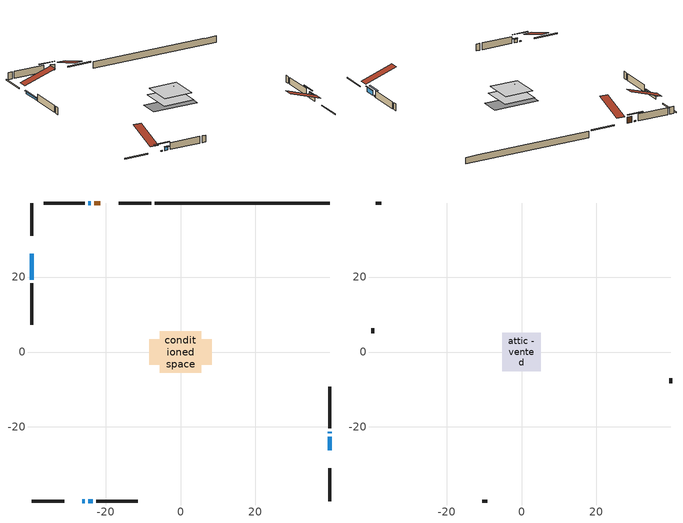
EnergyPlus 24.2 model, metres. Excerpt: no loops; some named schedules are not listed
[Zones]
conditioned space
 floor adiabatic (AdiabaticFloorConstruction): -5.58,-5.58 -5.58,5.58 5.58,5.58 5.58,-5.58 z0.77
 floor foundation (Slab1 construction): -8.29,-3.37 -8.29,3.37 8.29,3.37 8.29,-3.37 z-1.55
 wall outside (RimJoist1 construction): -7.78,39.78 -16.52,39.78 / -39.78,-39.78 -31.04,-39.78 / -39.78,39.78 -39.78,31.04 / 39.78,-39.78 39.78,-31.04 z0.77:1.07
 wall outside (AdiabaticWallConstruction 1): -21.39,39.78 -23.02,39.78 z0.77:2.8
 wall outside (AdiabaticWallConstruction): 39.78,-26.17 39.78,-22.56 z0.77:2.53; 39.78,-21.64 39.78,-21.31 / -23.95,39.78 -24.59,39.78 / -26.17,-39.78 -25.53,-39.78 z0.77:1.09; -24.6,-39.78 -23.4,-39.78 z0.77:1.94; -39.78,26.17 -39.78,19.3 z0.77:1.61
 wall outside (Wall1 construction): -25.52,39.78 -36.57,39.78 / -22.47,-39.78 -11.41,-39.78 / -39.78,18.37 -39.78,7.32 / 39.78,-20.38 39.78,-9.33 z0.77:3.21
 wall foundation (FoundationWall1 construction): -6.85,39.78,-1.55 -6.85,39.78,0.77 35.12,39.78,0.77 35.12,39.78,0.66 39.78,39.78,0.66 39.78,39.78,-1.55
 window (WindowConstruction): 39.78,-26.17 39.78,-22.56 z0.77:2.53
 window (WindowConstruction 3): 39.78,-21.63 39.78,-21.31 z0.77:1.08
 window (WindowConstruction 4): -23.95,39.78 -24.59,39.78 z0.77:1.08
 window (WindowConstruction 5): -26.17,-39.78 -25.53,-39.78 z0.77:1.08
 window (WindowConstruction 1): -24.6,-39.78 -23.4,-39.78 z0.77:1.94
 window (WindowConstruction 2): -39.78,26.17 -39.78,19.3 z0.77:1.61
 door (Door): -21.39,39.78 -23.02,39.78 z0.77:2.8
 ceiling adiabatic (AdiabaticFloorConstruction): 5.58,-5.58 5.58,5.58 -5.58,5.58 -5.58,-5.58 z0.77
attic - vented
 floor to conditioned space (Floor1 construction Reversed): -5.18,-5.18 -5.18,5.18 5.18,5.18 5.18,-5.18 z3.21
 floor to conditioned space (Floor2 construction Reversed): -2.76,-2.76 -2.76,2.76 2.76,2.76 2.76,-2.76 z3.21
 wall outside (Wall3 construction): -37.5,39.78 -38.85,39.78 / -10.49,-39.78 -9.14,-39.78 / -39.78,6.39 -39.78,5.04 / 39.78,-8.4 39.78,-7.05 z0.77:3.21
 roof outside (Roof1 construction): -20.46,39.78,3.21 -20.46,28.36,7.02 -17.45,28.36,7.02 -17.45,39.78,3.21; -27.1,-39.78,3.21 -27.1,-28.36,7.02 -30.11,-28.36,7.02 -30.11,-39.78,3.21; -39.78,27.1,3.21 -28.36,27.1,7.02 -28.36,30.11,7.02 -39.78,30.11,3.21; 39.78,-27.1,3.21 28.36,-27.1,7.02 28.36,-30.11,7.02 39.78,-30.11,3.21
shading: 39.78,-22.36 39.78,-26.37 40.19,-26.37 40.19,-22.36 z2.73; 39.78,-18.67 39.78,-24.27 40.19,-24.27 40.19,-18.67 z3.72; -27.23,39.78 -21.31,39.78 -21.31,40.19 -27.23,40.19 z3.72; -22.89,-39.78 -28.81,-39.78 -28.81,-40.19 -22.89,-40.19 z3.72; -23.2,-39.78 -24.8,-39.78 -24.8,-40.19 -23.2,-40.19 z2.14; -39.78,19.1 -39.78,26.37 -40.19,26.37 -40.19,19.1 z1.81
[Building]
Building 1: Terrain=Suburbs
[Site:Location]
Winnipeg Intl AP_MB: Latitude {deg}=49.91; Longitude {deg}=-97.24; Time Zone {hr}=-6; Elevation {m}=239; Keep Site Location Information=Yes
[Site:GroundTemperature:Shallow]
-2.46526, -5.11642, -5.32873, -4.07063, 0.979979, 6.00706, 10.3653, 13.1261, 13.3606, 11.1152, 6.8681, 1.99523
[Site:WaterMainsTemperature]
Calculation Method=Schedule; Temperature Schedule=mains temperature schedule
[Material] Roughness=Rough; Thermal Absorptance=0.9
Name | Thickness {m} | Conductivity {W/m-K} | Density {kg/m3} | Specific Heat {J/kg-K} | Solar Absorptance | Visible Absorptance
asphalt or fiberglass shingles | 0.00635 | 0.162714 | 1121.4 | 1465.45 | 0.84 | 0.84
ceiling loosefill ins | 0.254 | 0.0480833 | 16.02 | 1046.75 | 0.7 | 0.7
ceiling loosefill ins 1 | 0.169333 | 0.0480833 | 16.02 | 1046.75 | 0.7 | 0.7
ceiling stud and cavity | 0.1397 | 0.365605 | 65.682 | 1177.47 | 0.7 | 0.7
ceiling stud and cavity 1 | 0.1397 | 0.0765065 | 65.682 | 1177.47 | 0.7 | 0.7
concrete 4.0 in. | 0.1016 | 1.803125 | 2242.8 | 837.4 | 0.7 | 0.7
concrete 8.0 in. | 0.2032 | 1.803125 | 2242.8 | 837.4 | 0.7 | 0.7
door material | 0.04445 | 0.0451087 | 512.64 | 1214.23 | 0.7 | 0.7
exterior vertical ins | 0.00216305 | 0.029427 | 32.04 | 1214.23 | 0.7 | 0.7
floor covering | 0.0127 | 0.0433444 | 54.468 | 1339.84 | 0.6 | 0.6
floor rigid ins; wall rigid ins 1 | 0.512978 | 0.029427 | 32.04 | 1214.23 | 0.7 | 0.7
floor stud and cavity | 0.1397 | 1.75129 | 37.0049 | 1207.88 | 0.7 | 0.7
furniture material conditioned space 1 | 0.1524 | 0.115458 | 640.8 | 1214.23 | 0.6 | 0.6
gypsum board | 0.0127 | 0.160291 | 801 | 837.4 | 0.6 | 0.6
osb sheathing 0.5 in. | 0.0127 | 0.115458 | 512.64 | 1214.23 | 0.7 | 0.7
osb sheathing 0.75 in. | 0.01905 | 0.115458 | 512.64 | 1214.23 | 0.7 | 0.7
osb sheathing 2.0 in. | 0.0508 | 0.115458 | 512.64 | 1214.23 | 0.7 | 0.7
rim joist stud and cavity | 0.0508 | 0.109041 | 125.044 | 1163.47 | 0.6 | 0.6
wall rigid ins | 0.051816 | 0.029427 | 32.04 | 1214.23 | 0.7 | 0.7
wall stud and cavity | 0.1397 | 0.206077 | 139.0536 | 1170.24 | 0.7 | 0.7
wall stud and cavity 1 | 0.0889 | 6.1454 | 50.32683 | 1063.81 | 0.6 | 0.6
wall stud and cavity 2 | 0.0889 | 0.380278 | 52.3479 | 1209.89 | 0.7 | 0.7
wall stud and cavity 3 | 0.0889 | 0.391764 | 83.0341 | 1211.67 | 0.7 | 0.7
wood siding | 0.0254 | 0.102417 | 544.68 | 1172.36 | 0.4 | 0.4
wood siding 1 | 0.00254 | 0.102417 | 544.68 | 1172.36 | 0.4 | 0.4
wood siding 2; wood siding 3; wood siding 4 | 0.0254 | 0.102417 | 544.68 | 1172.36 | 0.7 | 0.7
[WindowMaterial:SimpleGlazingSystem]
Name | U-Factor {W/m2-K} | Solar Heat Gain Coefficient
WindowMaterial | 2.8884 | 0.7
WindowMaterial 1 | 2.92303 | 0.66
WindowMaterial 2 | 2.95937 | 0.63
WindowMaterial 3 | 3.068959 | 0.43
[Construction]
AdiabaticFloorConstruction: floor stud and cavity, floor rigid ins, osb sheathing 0.75 in., floor covering
AdiabaticWallConstruction: wood siding 3, wall rigid ins 1, wall stud and cavity 2, gypsum board
AdiabaticWallConstruction 1: wood siding 4, wall rigid ins 1, wall stud and cavity 2, gypsum board
Door: door material
Floor1 construction Reversed: gypsum board, ceiling stud and cavity, ceiling loosefill ins
Floor2 construction Reversed: gypsum board, ceiling stud and cavity 1, ceiling loosefill ins 1
FoundationWall1 construction: concrete 8.0 in.
furniture construction conditioned space 1: furniture material conditioned space 1
PartitionWallConstruction: gypsum board, wall stud and cavity 3, gypsum board
RimJoist1 construction: wood siding 2, osb sheathing 2.0 in., rim joist stud and cavity
Roof1 construction: asphalt or fiberglass shingles
Slab1 construction: concrete 4.0 in.
Wall1 construction: wood siding, wall rigid ins, osb sheathing 0.5 in., wall stud and cavity, gypsum board
Wall3 construction: wood siding 1, wall stud and cavity 1
WindowConstruction: WindowMaterial
WindowConstruction 1: WindowMaterial 1
WindowConstruction 2: WindowMaterial 2
WindowConstruction 3; WindowConstruction 4; WindowConstruction 5: WindowMaterial 3
[Zone] Multiplier=1; Part of Total Floor Area=Yes
Name | Volume {m3}
attic - vented | 85.4134
conditioned space | 590.2
[Space]
Name | Zone | Volume {m3}
attic - vented 1 | attic - vented | 85.4134
conditioned space 1 | conditioned space | 590.2
[ZoneInfiltration:EffectiveLeakageArea]
infil attic - vented 1: Zone or Space=attic - vented 1; Schedule=Always On Discrete; Effective Air Leakage Area {cm2}=4599; Stack Coefficient=0.000434351; Wind Coefficient=1.40812e-05
[ZoneMixing]
whole house fan mix: Zone or Space=attic - vented; Schedule=Always On Continuous; Design Flow Rate Calculation Method=Flow/Zone; Design Flow Rate {m3/s}=0; Source Zone or Space=conditioned space
[SurfaceProperty:ExposedFoundationPerimeter]
Slab1: Exposed Perimeter Calculation Method=TotalExposedPerimeter; Total Exposed Perimeter {m}=46.634
[InternalMass] Zone or ZoneList=conditioned space; Space or SpaceList=conditioned space 1
Name | Construction | Surface Area {m2}
furniture mass conditioned space 1 | furniture construction conditioned space 1 | 94.44
partition wall mass | PartitionWallConstruction | 236.1
[Lights]
interior lighting: Zone or ZoneList or Space or SpaceList=conditioned space 1; Schedule=interior lighting schedule; Design Level Calculation Method=LightingLevel; Lighting Level {W}=343.2; Return Air Fraction=0; Fraction Radiant=0.6; Fraction Visible=0.2; Fraction Replaceable=1
[People]
occupants: Zone or ZoneList or Space or SpaceList=conditioned space 1; Number of People Schedule=occupants schedule; Number of People Calculation Method=People; Number of People=3; Fraction Radiant=0.314171; Sensible Heat Fraction=0.56303; Activity Level Schedule=occupants activity schedule; Carbon Dioxide Generation Rate {m3/s-W}=0; Enable ASHRAE 55 Comfort Warnings=No; Mean Radiant Temperature Calculation Type=EnclosureAveraged
[ElectricEquipment] Zone or ZoneList or Space or SpaceList=conditioned space 1; Design Level Calculation Method=EquipmentLevel
Name | Schedule | Design Level {W} | Fraction Latent | Fraction Radiant | Fraction Lost
clothes dryer | clothes dryer schedule | 140.772 | 0.015 | 0.081 | 0.85
clothes washer | clothes washer schedule | 32.1985 | 0.03 | 0.162 | 0.7
cooking range | cooking range schedule | 215.147 | 0.08 | 0.432 | 0.2
dishwasher | dishwasher schedule | 66.8632 | 0.3 | 0.18 | 0.4
fridge | fridge schedule | 72.9452 | 0 | 0.6 | 0
mech vent house fan | mech vent house fan schedule | 125 | 0 | 0 | 0.5
mech vent house fan cfis | mech vent house fan cfis schedule | 0 | 0 | 0 | 0
misc plug loads | misc plug loads schedule | 494.7 | 0.045 | 0.513 | 0.1
whole house fan | Always On Discrete | 0 | 0 | 0 | 1
[OtherEquipment] Zone or ZoneList or Space or SpaceList=conditioned space 1; Design Level Calculation Method=EquipmentLevel
Name | Fuel Type | Schedule | Design Level {W} | Fraction Latent | Fraction Radiant | Fraction Lost
clothes dryer 1 | Electricity | clothes dryer schedule | 0 | 0.015 | 0.081 | 0.85
cooking range 1 | Electricity | cooking range schedule | 0 | 0.08 | 0.432 | 0.2
general water use latent | None | general water use schedule | 62.594 | 1 | 0 | 0
general water use sensible | None | general water use schedule | -61.6891 | 0 | 0.6 | 0
mech vent house fan latent load | None | Always On Discrete | 0 | 1 | 0 | 0
mech vent house fan sensible load | None | Always On Discrete | 0 | 0 | 0 | 0
water heater energy adjustment1 | Electricity | Always On Discrete | 0.01 | 0 | 0 | 1
[ZoneInfiltration:DesignFlowRate] Zone or ZoneList or Space or SpaceList=conditioned space 1; Schedule=Always On Discrete; Design Flow Rate Calculation Method=Flow/Zone; Design Flow Rate {m3/s}=0
infil flow; natural vent flow; whole house fan flow
[AvailabilityManager:Scheduled]
central ac and furnace airloop Availability Manager: Schedule=Always On Discrete
[Foundation:Kiva]
Foundation Kiva 1: Initial Indoor Air Temperature {C}=21; Wall Height Above Grade {m}=0.769986; Wall Depth Below Slab {m}=0.2032; Custom Block Material Name 1=exterior vertical ins; Custom Block Depth 1 {m}=2.31999; Custom Block X Position 1 {m}=0.2032; Custom Block Z Position 1 {m}=0
[Foundation:Kiva:Settings]
Soil Conductivity {W/m-K}=0.849921; Soil Density {kg/m3}=1842.3; Soil Specific Heat {J/kg-K}=418.7; Ground Solar Absorptivity=0.9; Ground Thermal Absorptivity=0.9; Ground Surface Roughness {m}=0.03; Far-Field Width {m}=40; Deep-Ground Boundary Condition=ZeroFlux; Deep-Ground Depth {m}=40; Minimum Cell Dimension {m}=0.2; Maximum Cell Growth Coefficient=3; Simulation Timestep=Timestep
[Exterior:Lights]
exterior lighting: Schedule=exterior lighting schedule; Design Level {W}=75.6
[EnergyManagementSystem:GlobalVariable]
central_ac_and_furnace_airloop_Fan_RTF
infil_program_Qfan
infil_program_Qinf
natural_vent_program_Qnv
natural_vent_program_Qwhf
[EnergyManagementSystem:Sensor]
Name | Output:Variable or Output:Meter Index Key | Output:Variable or Output:Meter
airflow_gain | infil flow | Infiltration Sensible Heat Gain Energy
airflow_gain_1 | natural vent flow | Infiltration Sensible Heat Gain Energy
airflow_gain_2 | whole house fan flow | Infiltration Sensible Heat Gain Energy
airflow_loss | infil flow | Infiltration Sensible Heat Loss Energy
airflow_loss_1 | natural vent flow | Infiltration Sensible Heat Loss Energy
airflow_loss_2 | whole house fan flow | Infiltration Sensible Heat Loss Energy
clg_load_cond |  | Cooling:EnergyTransfer:Zone:CONDITIONED SPACE
clg_sp_s; clg_sp_s_1 | cooling setpoint | Schedule Value
clothes_dryer_exhaust_0_sch_s | clothes dryer exhaust 0 schedule | Schedule Value
cool_season | cooling season schedule | Schedule Value
htg_load_cond |  | Heating:EnergyTransfer:Zone:CONDITIONED SPACE
htg_sp_s; htg_sp_s_1 | heating setpoint | Schedule Value
ig_ee_conv | clothes dryer | Electric Equipment Convective Heating Energy
ig_ee_conv_2 | cooking range | Electric Equipment Convective Heating Energy
ig_ee_conv_4 | fridge | Electric Equipment Convective Heating Energy
ig_ee_conv_5 | misc plug loads | Electric Equipment Convective Heating Energy
ig_ee_conv_6 | whole house fan | Electric Equipment Convective Heating Energy
ig_ee_rad | clothes dryer | Electric Equipment Radiant Heating Energy
ig_ee_rad_2 | cooking range | Electric Equipment Radiant Heating Energy
ig_ee_rad_4 | fridge | Electric Equipment Radiant Heating Energy
ig_ee_rad_5 | misc plug loads | Electric Equipment Radiant Heating Energy
ig_ee_rad_6 | whole house fan | Electric Equipment Radiant Heating Energy
ig_lgt_conv | interior lighting | Lights Convective Heating Energy
ig_lgt_rad | interior lighting | Lights Radiant Heating Energy
ig_lgt_vis | interior lighting | Lights Visible Radiation Heating Energy
ig_oe_conv | clothes dryer 1 | Other Equipment Convective Heating Energy
ig_oe_conv_1 | cooking range 1 | Other Equipment Convective Heating Energy
ig_oe_conv_2 | general water use latent | Other Equipment Convective Heating Energy
ig_oe_conv_3 | general water use sensible | Other Equipment Convective Heating Energy
ig_oe_conv_4 | water heater energy adjustment1 | Other Equipment Convective Heating Energy
ig_oe_rad | clothes dryer 1 | Other Equipment Radiant Heating Energy
ig_oe_rad_1 | cooking range 1 | Other Equipment Radiant Heating Energy
ig_oe_rad_2 | general water use latent | Other Equipment Radiant Heating Energy
ig_oe_rad_3 | general water use sensible | Other Equipment Radiant Heating Energy
ig_oe_rad_4 | water heater energy adjustment1 | Other Equipment Radiant Heating Energy
ig_ppl_conv | occupants | People Convective Heating Energy
ig_ppl_rad | occupants | People Radiant Heating Energy
im_conv | furniture mass conditioned space 1 | Surface Inside Face Convection Heat Gain Energy
im_conv_1 | partition wall mass | Surface Inside Face Convection Heat Gain Energy
im_ig | furniture mass conditioned space 1 | Surface Inside Face Internal Gains Radiation Heat Gain Energy
im_ig_1 | partition wall mass | Surface Inside Face Internal Gains Radiation Heat Gain Energy
im_lgt | furniture mass conditioned space 1 | Surface Inside Face Lights Radiation Heat Gain Energy
im_lgt_1 | partition wall mass | Surface Inside Face Lights Radiation Heat Gain Energy
im_sol | furniture mass conditioned space 1 | Surface Inside Face Solar Radiation Heat Gain Energy
im_sol_1 | partition wall mass | Surface Inside Face Solar Radiation Heat Gain Energy
im_surf | furniture mass conditioned space 1 | Surface Inside Face Net Surface Thermal Radiation Heat Gain Energy
im_surf_1 | partition wall mass | Surface Inside Face Net Surface Thermal Radiation Heat Gain Energy
mv_conv | mech vent house fan | Electric Equipment Convective Heating Energy
mv_conv_1 | mech vent house fan cfis | Electric Equipment Convective Heating Energy
mv_conv_2 | mech vent house fan latent load | Other Equipment Convective Heating Energy
mv_conv_3 | mech vent house fan sensible load | Other Equipment Convective Heating Energy
mv_rad | mech vent house fan | Electric Equipment Radiant Heating Energy
mv_rad_1 | mech vent house fan cfis | Electric Equipment Radiant Heating Energy
mv_rad_2 | mech vent house fan latent load | Other Equipment Radiant Heating Energy
mv_rad_3 | mech vent house fan sensible load | Other Equipment Radiant Heating Energy
natural_vent_s | natural vent schedule | Schedule Value
out_pb_s |  | Site Outdoor Air Barometric Pressure
out_wt_s |  | Site Outdoor Air Humidity Ratio
site_vw_s |  | Site Wind Speed
ss_back_out | Window1 | Surface Window Shortwave from Zone Back Out Window Heat Transfer Rate
ss_back_out_1 | Window12 | Surface Window Shortwave from Zone Back Out Window Heat Transfer Rate
ss_back_out_2 | Window13 | Surface Window Shortwave from Zone Back Out Window Heat Transfer Rate
ss_back_out_3 | Window15 | Surface Window Shortwave from Zone Back Out Window Heat Transfer Rate
ss_back_out_4 | Window3 | Surface Window Shortwave from Zone Back Out Window Heat Transfer Rate
ss_back_out_5 | Window4 | Surface Window Shortwave from Zone Back Out Window Heat Transfer Rate
ss_conv | Door1 | Surface Inside Face Convection Heat Gain Energy
ss_conv_1 | Window1 | Surface Inside Face Convection Heat Gain Energy
ss_conv_2 | Window12 | Surface Inside Face Convection Heat Gain Energy
ss_conv_3 | Window13 | Surface Inside Face Convection Heat Gain Energy
ss_conv_4 | Window15 | Surface Inside Face Convection Heat Gain Energy
ss_conv_5 | Window3 | Surface Inside Face Convection Heat Gain Energy
ss_conv_6 | Window4 | Surface Inside Face Convection Heat Gain Energy
ss_ig | Door1 | Surface Inside Face Internal Gains Radiation Heat Gain Energy
ss_ig_1 | Window1 | Surface Inside Face Internal Gains Radiation Heat Gain Energy
ss_ig_2 | Window12 | Surface Inside Face Internal Gains Radiation Heat Gain Energy
ss_ig_3 | Window13 | Surface Inside Face Internal Gains Radiation Heat Gain Energy
ss_ig_4 | Window15 | Surface Inside Face Internal Gains Radiation Heat Gain Energy
ss_ig_5 | Window3 | Surface Inside Face Internal Gains Radiation Heat Gain Energy
ss_ig_6 | Window4 | Surface Inside Face Internal Gains Radiation Heat Gain Energy
ss_lgt | Door1 | Surface Inside Face Lights Radiation Heat Gain Energy
ss_sol | Door1 | Surface Inside Face Solar Radiation Heat Gain Energy
ss_surf | Door1 | Surface Inside Face Net Surface Thermal Radiation Heat Gain Energy
ss_surf_1 | Window1 | Surface Inside Face Net Surface Thermal Radiation Heat Gain Energy
ss_surf_2 | Window12 | Surface Inside Face Net Surface Thermal Radiation Heat Gain Energy
ss_surf_3 | Window13 | Surface Inside Face Net Surface Thermal Radiation Heat Gain Energy
ss_surf_4 | Window15 | Surface Inside Face Net Surface Thermal Radiation Heat Gain Energy
ss_surf_5 | Window3 | Surface Inside Face Net Surface Thermal Radiation Heat Gain Energy
ss_surf_6 | Window4 | Surface Inside Face Net Surface Thermal Radiation Heat Gain Energy
ss_trans_in | Window1 | Surface Window Transmitted Solar Radiation Rate
ss_trans_in_1 | Window12 | Surface Window Transmitted Solar Radiation Rate
ss_trans_in_2 | Window13 | Surface Window Transmitted Solar Radiation Rate
ss_trans_in_3 | Window15 | Surface Window Transmitted Solar Radiation Rate
ss_trans_in_4 | Window3 | Surface Window Transmitted Solar Radiation Rate
ss_trans_in_5 | Window4 | Surface Window Transmitted Solar Radiation Rate
ss_trans_out | Window1 | Surface Inside Face Initial Transmitted Diffuse Transmitted Out Window Solar Radiation Rate
ss_trans_out_1 | Window12 | Surface Inside Face Initial Transmitted Diffuse Transmitted Out Window Solar Radiation Rate
ss_trans_out_2 | Window13 | Surface Inside Face Initial Transmitted Diffuse Transmitted Out Window Solar Radiation Rate
ss_trans_out_3 | Window15 | Surface Inside Face Initial Transmitted Diffuse Transmitted Out Window Solar Radiation Rate
ss_trans_out_4 | Window3 | Surface Inside Face Initial Transmitted Diffuse Transmitted Out Window Solar Radiation Rate
ss_trans_out_5 | Window4 | Surface Inside Face Initial Transmitted Diffuse Transmitted Out Window Solar Radiation Rate
s_conv | Floor1 | Surface Inside Face Convection Heat Gain Energy
s_conv_1 | Floor2 | Surface Inside Face Convection Heat Gain Energy
s_conv_10 | Wall1:0 | Surface Inside Face Convection Heat Gain Energy
s_conv_11 | Wall1:180 | Surface Inside Face Convection Heat Gain Energy
s_conv_12 | Wall1:270 | Surface Inside Face Convection Heat Gain Energy
s_conv_13 | Wall1:90 | Surface Inside Face Convection Heat Gain Energy
s_conv_2 | FoundationWall1 | Surface Inside Face Convection Heat Gain Energy
s_conv_3 | inferred conditioned ceiling | Surface Inside Face Convection Heat Gain Energy
s_conv_4 | inferred conditioned floor | Surface Inside Face Convection Heat Gain Energy
s_conv_5 | RimJoist1:0 | Surface Inside Face Convection Heat Gain Energy
s_conv_6 | RimJoist1:180 | Surface Inside Face Convection Heat Gain Energy
s_conv_7 | RimJoist1:270 | Surface Inside Face Convection Heat Gain Energy
s_conv_8 | RimJoist1:90 | Surface Inside Face Convection Heat Gain Energy
s_conv_9 | Slab1 | Surface Inside Face Convection Heat Gain Energy
s_ig | Floor1 | Surface Inside Face Internal Gains Radiation Heat Gain Energy
s_ig_1 | Floor2 | Surface Inside Face Internal Gains Radiation Heat Gain Energy
s_ig_10 | Wall1:0 | Surface Inside Face Internal Gains Radiation Heat Gain Energy
s_ig_11 | Wall1:180 | Surface Inside Face Internal Gains Radiation Heat Gain Energy
s_ig_12 | Wall1:270 | Surface Inside Face Internal Gains Radiation Heat Gain Energy
s_ig_13 | Wall1:90 | Surface Inside Face Internal Gains Radiation Heat Gain Energy
s_ig_2 | FoundationWall1 | Surface Inside Face Internal Gains Radiation Heat Gain Energy
s_ig_3 | inferred conditioned ceiling | Surface Inside Face Internal Gains Radiation Heat Gain Energy
s_ig_4 | inferred conditioned floor | Surface Inside Face Internal Gains Radiation Heat Gain Energy
s_ig_5 | RimJoist1:0 | Surface Inside Face Internal Gains Radiation Heat Gain Energy
s_ig_6 | RimJoist1:180 | Surface Inside Face Internal Gains Radiation Heat Gain Energy
s_ig_7 | RimJoist1:270 | Surface Inside Face Internal Gains Radiation Heat Gain Energy
s_ig_8 | RimJoist1:90 | Surface Inside Face Internal Gains Radiation Heat Gain Energy
s_ig_9 | Slab1 | Surface Inside Face Internal Gains Radiation Heat Gain Energy
s_lgt | Floor1 | Surface Inside Face Lights Radiation Heat Gain Energy
s_lgt_1 | Floor2 | Surface Inside Face Lights Radiation Heat Gain Energy
s_lgt_10 | Wall1:0 | Surface Inside Face Lights Radiation Heat Gain Energy
s_lgt_11 | Wall1:180 | Surface Inside Face Lights Radiation Heat Gain Energy
s_lgt_12 | Wall1:270 | Surface Inside Face Lights Radiation Heat Gain Energy
s_lgt_13 | Wall1:90 | Surface Inside Face Lights Radiation Heat Gain Energy
s_lgt_2 | FoundationWall1 | Surface Inside Face Lights Radiation Heat Gain Energy
s_lgt_3 | inferred conditioned ceiling | Surface Inside Face Lights Radiation Heat Gain Energy
s_lgt_4 | inferred conditioned floor | Surface Inside Face Lights Radiation Heat Gain Energy
s_lgt_5 | RimJoist1:0 | Surface Inside Face Lights Radiation Heat Gain Energy
s_lgt_6 | RimJoist1:180 | Surface Inside Face Lights Radiation Heat Gain Energy
s_lgt_7 | RimJoist1:270 | Surface Inside Face Lights Radiation Heat Gain Energy
s_lgt_8 | RimJoist1:90 | Surface Inside Face Lights Radiation Heat Gain Energy
s_lgt_9 | Slab1 | Surface Inside Face Lights Radiation Heat Gain Energy
s_sol | Floor1 | Surface Inside Face Solar Radiation Heat Gain Energy
s_sol_1 | Floor2 | Surface Inside Face Solar Radiation Heat Gain Energy
s_sol_10 | Wall1:0 | Surface Inside Face Solar Radiation Heat Gain Energy
s_sol_11 | Wall1:180 | Surface Inside Face Solar Radiation Heat Gain Energy
s_sol_12 | Wall1:270 | Surface Inside Face Solar Radiation Heat Gain Energy
s_sol_13 | Wall1:90 | Surface Inside Face Solar Radiation Heat Gain Energy
s_sol_2 | FoundationWall1 | Surface Inside Face Solar Radiation Heat Gain Energy
s_sol_3 | inferred conditioned ceiling | Surface Inside Face Solar Radiation Heat Gain Energy
s_sol_4 | inferred conditioned floor | Surface Inside Face Solar Radiation Heat Gain Energy
s_sol_5 | RimJoist1:0 | Surface Inside Face Solar Radiation Heat Gain Energy
s_sol_6 | RimJoist1:180 | Surface Inside Face Solar Radiation Heat Gain Energy
s_sol_7 | RimJoist1:270 | Surface Inside Face Solar Radiation Heat Gain Energy
s_sol_8 | RimJoist1:90 | Surface Inside Face Solar Radiation Heat Gain Energy
s_sol_9 | Slab1 | Surface Inside Face Solar Radiation Heat Gain Energy
s_surf | Floor1 | Surface Inside Face Net Surface Thermal Radiation Heat Gain Energy
s_surf_1 | Floor2 | Surface Inside Face Net Surface Thermal Radiation Heat Gain Energy
s_surf_10 | Wall1:0 | Surface Inside Face Net Surface Thermal Radiation Heat Gain Energy
s_surf_11 | Wall1:180 | Surface Inside Face Net Surface Thermal Radiation Heat Gain Energy
s_surf_12 | Wall1:270 | Surface Inside Face Net Surface Thermal Radiation Heat Gain Energy
s_surf_13 | Wall1:90 | Surface Inside Face Net Surface Thermal Radiation Heat Gain Energy
s_surf_2 | FoundationWall1 | Surface Inside Face Net Surface Thermal Radiation Heat Gain Energy
s_surf_3 | inferred conditioned ceiling | Surface Inside Face Net Surface Thermal Radiation Heat Gain Energy
s_surf_4 | inferred conditioned floor | Surface Inside Face Net Surface Thermal Radiation Heat Gain Energy
s_surf_5 | RimJoist1:0 | Surface Inside Face Net Surface Thermal Radiation Heat Gain Energy
s_surf_6 | RimJoist1:180 | Surface Inside Face Net Surface Thermal Radiation Heat Gain Energy
s_surf_7 | RimJoist1:270 | Surface Inside Face Net Surface Thermal Radiation Heat Gain Energy
s_surf_8 | RimJoist1:90 | Surface Inside Face Net Surface Thermal Radiation Heat Gain Energy
s_surf_9 | Slab1 | Surface Inside Face Net Surface Thermal Radiation Heat Gain Energy
[EnergyManagementSystem:Actuator]
Name | Actuated Component Unique | Actuated Component Type | Actuated Component Control Type
fridge_schedule_act | fridge schedule | Schedule:Constant | Schedule Value
infil_flow_act | infil flow | Zone Infiltration | Air Exchange Flow Rate
mech_vent_house_fan_cfis_act | mech vent house fan cfis | ElectricEquipment | Electricity Rate
mech_vent_house_fan_latent_load_act | mech vent house fan latent load | OtherEquipment | Power Level
mech_vent_house_fan_sensible_load_act | mech vent house fan sensible load | OtherEquipment | Power Level
natural_vent_flow_act | natural vent flow | Zone Infiltration | Air Exchange Flow Rate
